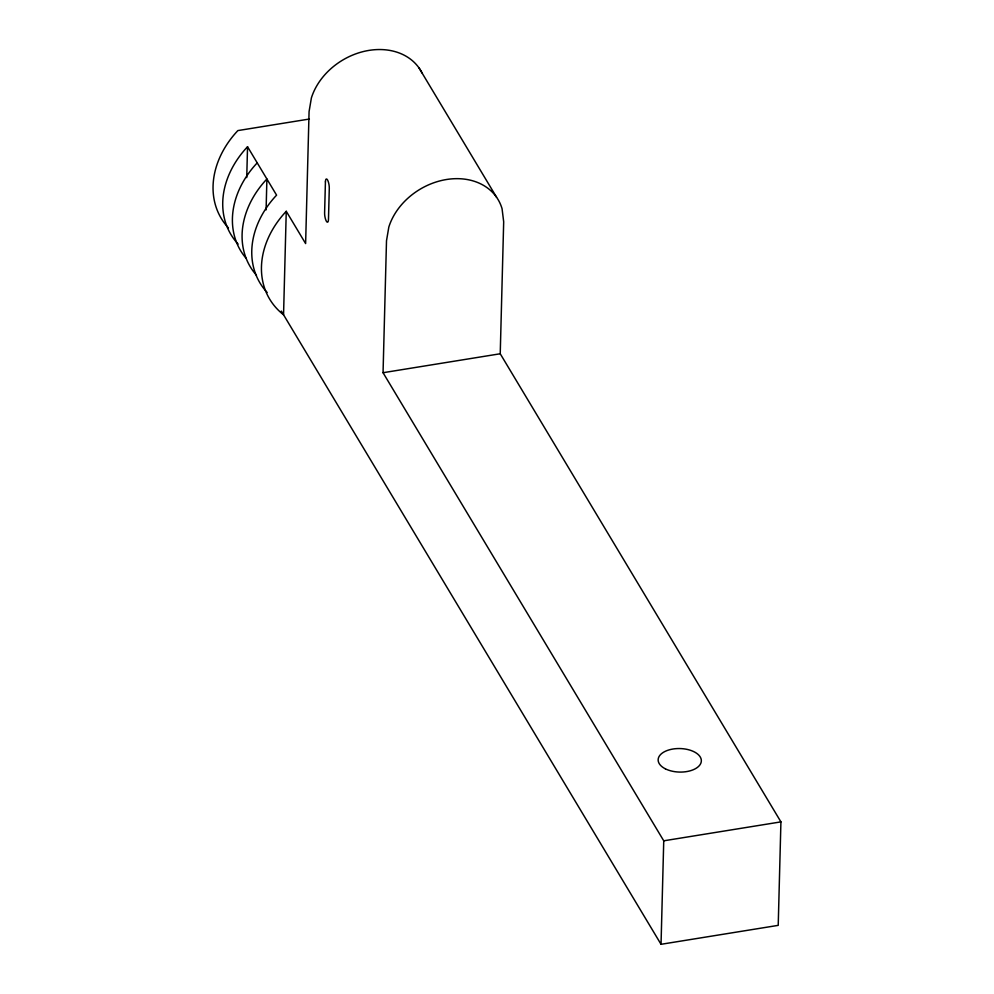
<?xml version="1.0" encoding="UTF-8"?>
<svg xmlns="http://www.w3.org/2000/svg" width="994" height="994" viewBox="0 0 994 994"><rect width="100%" height="100%" fill="white"/><g stroke="black" fill="none" stroke-linecap="round" stroke-linejoin="round"><path stroke-width="1.49" d="M246.736 177.615L247.543 146.727L276.58 195.147A89.497 70.922 -30.9 0 0 267.15 292.472M266.094 209.908L266.901 179.007A89.497 70.922 -30.9 0 0 256.452 275.214M286.26 211.3L283.551 314.787A89.497 70.922 -30.9 0 1 286.26 211.3L305.618 243.58L309.072 111.626L311.395 97.909A61.752 48.93 -30.9 0 1 364.761 51.216A61.752 48.93 -30.9 0 1 422.028 72.947M661.035 944.3L663.744 840.812L383.05 372.713L386.504 240.759L388.828 227.042A61.752 48.93 -30.9 0 1 446.455 179.516A61.752 48.93 -30.9 0 1 502.069 208.74L503.685 221.824L500.231 353.765L780.924 821.876L778.215 925.364L661.035 944.3L281.314 311.06M309.395 119.031L237.864 130.587A89.497 70.922 -30.9 0 0 228.434 227.912M383.05 372.713L500.231 353.765M663.744 840.812L780.924 821.876M419.108 68.064L496.54 197.197M238.113 244.052A89.497 70.922 -30.9 0 1 247.543 146.727M245.791 257.931A89.497 70.922 -30.9 0 1 257.222 162.867M325.423 181.84L324.603 212.878A6.175 1.69 80.8 0 0 326.405 221.289A6.175 1.69 80.8 0 0 328.48 219.339L329.287 188.288A6.175 1.69 80.8 0 0 327.498 179.889A6.175 1.69 80.8 0 0 325.423 181.84M665.371 768.834A21.607 11.766 1.5 0 0 700.894 763.094A21.607 11.766 1.5 0 0 672.963 749.016A21.607 11.766 1.5 0 0 665.371 768.834"/></g></svg>
